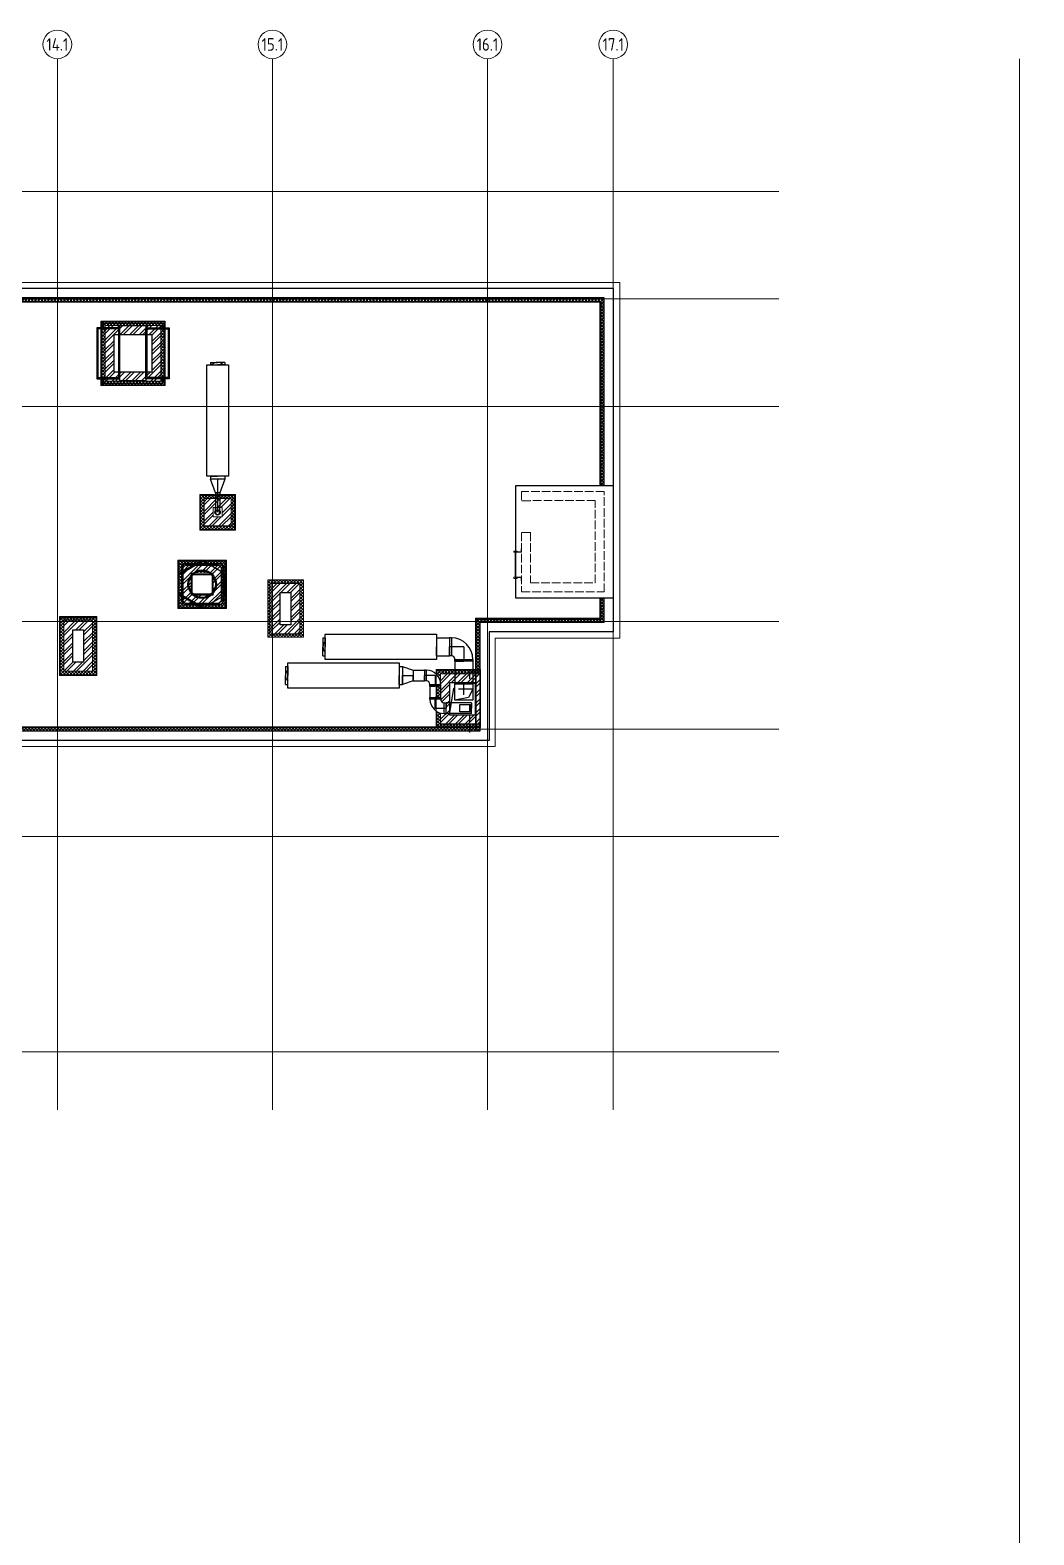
# Model space of a CAD drawing. Header units: millimetres. Extents: x -222892 to 671268, y 0 to 135099.
# Drawn here: x 505303 to 533308, y 93121 to 135099 of the extents above; entities that cross this region are included whole.
import ezdxf
from ezdxf.enums import TextEntityAlignment as Align

# ---------------------------------------------------------------- set-up
doc = ezdxf.new("R2010")
doc.units = ezdxf.units.MM
for name, pattern in [('ACAD_ISO02W100', [15, 12, -3]), ('CENTER2', [28.575, 19.05, -3.175, 3.175, -3.175]), ('HIDDEN', [6, 4, -2]), ('осевая', [2, 1.25, -0.25, 0.25, -0.25])]:
    doc.linetypes.add(name, pattern=pattern)
for name, color, linetype in [('Aks_скрытые_линии', 7, 'HIDDEN'), ('Aks_Схема', 3, 'Continuous'), ('АР_Парапет', 142, 'Continuous'), ('М_0_ВД1', 1, 'Continuous'), ('М_0_ПД2', 181, 'Continuous'), ('М_3_транзиты 7эт', 112, 'Continuous'), ('перекр 0.3', 181, 'Continuous'), ('ПРОЕМЫ ОВ', 173, 'Continuous')]:
    doc.layers.add(name, color=color, linetype=linetype)
for name, color, linetype, lineweight in [('АР_Навесной фасад', 190, 'Continuous', 5), ('АР_Перегородки кирпич', 244, 'Continuous', 5), ('АР_Перегородки_кирпич_Штрих', 244, 'Continuous', 5), ('АР_Утеплитель', 154, 'Continuous', 5), ('АР_Штрих утеплитель', 24, 'Continuous', 5), ('КР_Оси', 7, 'Continuous', 5), ('М_0_В35', 142, 'Continuous', 25), ('пунктир', 251, 'Continuous', 5), ('Специальное оборудование', 7, 'Continuous', 5)]:
    doc.layers.add(name, color=color, linetype=linetype, lineweight=lineweight)
doc.styles.add('ISOCPEUR', font='isocpeur.ttf', dxfattribs={"width": 0.85})

# ---------------------------------------------------------------- blocks, each defined once
blk = doc.blocks.new('Aks_es_drop_rect_500_300_100_50_50_wipe')
at = {"color": 0, "linetype": 'ByBlock', "lineweight": -2}
blk.add_wipeout([(-2.5, 1.5), (2.5, 1.5), (2.5, -3), (-2.5, -3)], dxfattribs=at)
blk = doc.blocks.new('Aks_es_drop_rect_500_300_100_50_50')
at = {"color": 0, "linetype": 'ByBlock', "lineweight": -2}
blk.add_blockref('Aks_es_drop_rect_500_300_100_50_50_wipe', (0, 0), dxfattribs=at)
for p, q in [((-2.5, 1.5), (2.5, 1.5)), ((-2.5, -3), (-2.5, 1.5)), ((2.5, 1.5), (2.5, -3)), ((2.5, -3), (-2.5, -3))]:
    blk.add_line(p, q, dxfattribs=at)
at = {"layer": 'Aks_скрытые_линии'}
for p, q in [((-2.5, -1.5), (-1.25, 0.75)), ((-1.25, 0.75), (2.5, 1.5)), ((-2.5, -1.5), (2.5, -1.5))]:
    blk.add_line(p, q, dxfattribs=at)
at = {"layer": 'Aks_Схема'}
blk.add_line((0, 0), (0, -3), dxfattribs=at)
blk = doc.blocks.new('Aks_es_rect_300_90_100_50_50_wipe')
at = {"color": 0, "linetype": 'ByBlock', "lineweight": -2}
blk.add_wipeout([(1.5, -2.5), (1.5, -3), (-1.5, -3), (-1.5, -2.5), (-1.49, -2.19), (-1.45, -1.87), (-1.39, -1.57), (-1.3, -1.26), (-1.2, -0.97), (-1.06, -0.68), (-0.91, -0.41), (-0.74, -0.15), (-0.54, 0.1), (-0.33, 0.33), (-0.1, 0.54), (0.15, 0.74), (0.41, 0.91), (0.68, 1.06), (0.97, 1.2), (1.26, 1.3), (1.57, 1.39), (1.87, 1.45), (2.19, 1.49), (2.5, 1.5), (3, 1.5), (3, -1.5), (2.5, -1.5), (2.42, -1.5), (2.34, -1.51), (2.27, -1.53), (2.19, -1.55), (2.12, -1.58), (2.05, -1.61), (1.98, -1.65), (1.91, -1.69), (1.85, -1.74), (1.79, -1.79), (1.74, -1.85), (1.69, -1.91), (1.65, -1.98), (1.61, -2.05), (1.58, -2.12), (1.55, -2.19), (1.53, -2.27), (1.51, -2.34), (1.5, -2.42)], dxfattribs=at)
blk = doc.blocks.new('Aks_es_rect_300_90_100_50_50')
at = {"color": 0, "linetype": 'ByBlock', "lineweight": -2}
blk.add_blockref('Aks_es_rect_300_90_100_50_50_wipe', (0, 0), dxfattribs=at)
for p, q in [((2.5, -1.5), (2.5, 1.5)), ((2.5, 1.5), (3, 1.5)), ((3, 1.5), (3, -1.5)), ((-1.5, -2.5), (1.5, -2.5)), ((-1.5, -2.5), (-1.5, -3)), ((-1.5, -3), (1.5, -3)), ((1.5, -2.5), (1.5, -3)), ((3, -1.5), (2.5, -1.5))]:
    blk.add_line(p, q, dxfattribs=at)
for radius in [4, 1]:
    blk.add_arc((2.5, -2.5), radius, 90, 180, dxfattribs=at)
at = {"layer": 'Aks_Схема'}
for q in [(3, 0), (0, -3)]:
    blk.add_line((0, 0), q, dxfattribs=at)
blk = doc.blocks.new('ВВПС300_200')
at = {"linetype": 'ByBlock'}
for p, q in [((-1.5, 1), (1.5, 1)), ((-1.5, -1), (-1.5, 1)), ((1.5, 1), (1.5, -1)), ((1.5, -1), (-1.5, -1))]:
    blk.add_line(p, q, dxfattribs=at)
blk = doc.blocks.new('*U4608')
at = {"linetype": 'ByBlock'}
for p, q in [((-15.55, -3.05), (-15.55, 3.05)), ((-15.55, 3.05), (15.55, 3.05)), ((15.55, 3.05), (15.55, -3.05)), ((15.55, -3.05), (-15.55, -3.05))]:
    blk.add_line(p, q, dxfattribs=at)
blk = doc.blocks.new('Aks_rs_mixed_400x200_to_125_375_wipe')
at = {"color": 0, "linetype": 'ByBlock', "lineweight": -2}
blk.add_wipeout([(-2, 0), (2, 0), (0.625, 3.75), (-0.625, 3.75)], dxfattribs=at)
blk = doc.blocks.new('Aks_rs_mixed_400x200_to_125_375')
at = {"color": 0, "linetype": 'ByBlock', "lineweight": -2}
blk.add_blockref('Aks_rs_mixed_400x200_to_125_375_wipe', (0, 0), dxfattribs=at)
for p, q in [((-2, 0), (-0.625, 3.75)), ((-2, 0), (2, 0)), ((-0.625, 3.75), (0.625, 3.75)), ((0.625, 3.75), (2, 0))]:
    blk.add_line(p, q, dxfattribs=at)
at = {"layer": 'Aks_Схема'}
blk.add_line((0, 0), (0, 3.75), dxfattribs=at)
blk = doc.blocks.new('Aks_es_drop_rnd_125_125_wipe')
at = {"color": 0, "linetype": 'ByBlock', "lineweight": -2}
blk.add_wipeout([(-0.62, 0), (-0.62, 0.07), (-0.61, 0.13), (-0.59, 0.19), (-0.57, 0.25), (-0.54, 0.31), (-0.51, 0.37), (-0.46, 0.42), (-0.42, 0.46), (-0.37, 0.51), (-0.31, 0.54), (-0.25, 0.57), (-0.19, 0.59), (-0.13, 0.61), (-0.07, 0.62), (0, 0.62), (0.07, 0.62), (0.13, 0.61), (0.19, 0.59), (0.25, 0.57), (0.31, 0.54), (0.37, 0.51), (0.42, 0.46), (0.46, 0.42), (0.51, 0.37), (0.54, 0.31), (0.57, 0.25), (0.59, 0.19), (0.61, 0.13), (0.62, 0.07), (0.62, 0), (0.62, -1.25), (-0.62, -1.25)], dxfattribs=at)
blk = doc.blocks.new('Aks_es_drop_rnd_125_125')
at = {"color": 0, "linetype": 'ByBlock', "lineweight": -2}
blk.add_arc((0, 0), 0.625, 0, 180, dxfattribs=at)
blk.add_blockref('Aks_es_drop_rnd_125_125_wipe', (0, 0), dxfattribs=at)
for p, q in [((-0.62, 0), (-0.62, -1.25)), ((0.62, 0), (0.62, -1.25)), ((-0.62, -1.25), (0.62, -1.25))]:
    blk.add_line(p, q, dxfattribs=at)
at = {"color": 200, "linetype": 'CENTER2', "lineweight": -2}
blk.add_line((0, 0), (0, -1.25), dxfattribs=at)
at = {"color": 0, "linetype": 'ByBlock', "lineweight": -2}
blk.add_arc((0, 0), 0.625, 0, 180, dxfattribs=at)
at = {"layer": 'Aks_скрытые_линии'}
for centre, radius, start, end in [((0, 0), 0.625, 180, 0), ((0.11, 0.11), 0.644, 149.0362, 300.9638)]:
    blk.add_arc(centre, radius, start, end, dxfattribs=at)
at = {"layer": 'Aks_Схема'}
blk.add_line((0, 0), (0, -1.25), dxfattribs=at)
blk = doc.blocks.new('*U4720')
at = {"linetype": 'ByBlock'}
for p, q in [((-15.55, -3.55), (-15.55, 3.55)), ((-15.55, 3.55), (15.55, 3.55)), ((15.55, 3.55), (15.55, -3.55)), ((15.55, -3.55), (-15.55, -3.55))]:
    blk.add_line(p, q, dxfattribs=at)
blk = doc.blocks.new('Aks_rs_rect_500x300_to_300x200_300_wipe')
at = {"color": 0, "linetype": 'ByBlock', "lineweight": -2}
blk.add_wipeout([(-2.5, 0), (2.5, 0), (1.5, 3), (-1.5, 3)], dxfattribs=at)
blk = doc.blocks.new('Aks_rs_rect_500x300_to_300x200_300')
at = {"color": 0, "linetype": 'ByBlock', "lineweight": -2}
blk.add_blockref('Aks_rs_rect_500x300_to_300x200_300_wipe', (0, 0), dxfattribs=at)
for p, q in [((-2.5, 0), (-1.5, 3)), ((-2.5, 0), (2.5, 0)), ((-1.5, 3), (1.5, 3)), ((1.5, 3), (2.5, 0))]:
    blk.add_line(p, q, dxfattribs=at)
at = {"layer": 'Aks_Схема'}
blk.add_line((0, 0), (0, 3), dxfattribs=at)
blk = doc.blocks.new('Aks_es_rect_500_90_100_50_50_wipe')
at = {"color": 0, "linetype": 'ByBlock', "lineweight": -2}
blk.add_wipeout([(2.5, -3.5), (2.5, -4), (-2.5, -4), (-2.5, -3.5), (-2.48, -3.03), (-2.43, -2.56), (-2.33, -2.1), (-2.21, -1.65), (-2.04, -1.2), (-1.85, -0.78), (-1.62, -0.37), (-1.35, 0.03), (-1.06, 0.4), (-0.74, 0.74), (-0.4, 1.06), (-0.03, 1.35), (0.37, 1.62), (0.78, 1.85), (1.2, 2.04), (1.65, 2.21), (2.1, 2.33), (2.56, 2.43), (3.03, 2.48), (3.5, 2.5), (4, 2.5), (4, -2.5), (3.5, -2.5), (3.42, -2.5), (3.34, -2.51), (3.27, -2.53), (3.19, -2.55), (3.12, -2.58), (3.05, -2.61), (2.98, -2.65), (2.91, -2.69), (2.85, -2.74), (2.79, -2.79), (2.74, -2.85), (2.69, -2.91), (2.65, -2.98), (2.61, -3.05), (2.58, -3.12), (2.55, -3.19), (2.53, -3.27), (2.51, -3.34), (2.5, -3.42)], dxfattribs=at)
blk = doc.blocks.new('Aks_es_rect_500_90_100_50_50')
at = {"color": 0, "linetype": 'ByBlock', "lineweight": -2}
blk.add_blockref('Aks_es_rect_500_90_100_50_50_wipe', (0, 0), dxfattribs=at)
for p, q in [((3.5, -2.5), (3.5, 2.5)), ((3.5, 2.5), (4, 2.5)), ((4, 2.5), (4, -2.5)), ((-2.5, -3.5), (2.5, -3.5)), ((-2.5, -3.5), (-2.5, -4)), ((-2.5, -4), (2.5, -4)), ((2.5, -3.5), (2.5, -4)), ((4, -2.5), (3.5, -2.5))]:
    blk.add_line(p, q, dxfattribs=at)
for radius in [6, 1]:
    blk.add_arc((3.5, -3.5), radius, 90, 180, dxfattribs=at)
at = {"layer": 'Aks_Схема'}
for q in [(4, 0), (0, -4)]:
    blk.add_line((0, 0), q, dxfattribs=at)
blk = doc.blocks.new('A$C64099ede')
at = {"layer": 'М_0_ПД2', "color": 251}
for points in [[(-455, 0), (-192, 455)], [(-455, 0), (-192, 455)], [(-438, -10), (-175, 445)], [(-192, 455), (192, 455)], [(-192, 455), (192, 455)], [(-175, 445), (-192, 455)], [(175, 445), (192, 455)], [(438, -10), (175, 445)], [(455, 0), (192, 455)], [(-455, 0), (-192, -455)], [(-455, 0), (-438, -10)], [(455, 0), (192, -455)], [(455, 0), (438, -10)], [(192, -435), (-192, -435)], [(192, -455), (-192, -455)], [(192, -455), (-192, -455)]]:
    blk.add_lwpolyline(points, dxfattribs=at)
blk.add_circle((0, 0), 270, dxfattribs=at)
at = {"layer": 'М_0_ПД2', "color": 7}
blk.add_circle((0, 0), 250, dxfattribs=at)
blk = doc.blocks.new('A$C744eaef8')
at = {"layer": 'М_0_ПД2', "color": 7}
for points in [[(390, -477), (-390, -477), (-463, -405), (-463, 376), (-390, 448), (390, 448), (463, 376), (463, -405)], [(375, -427), (-375, -427), (-427, -375), (-427, 375), (-375, 427), (375, 427), (427, 375), (427, -375)]]:
    blk.add_lwpolyline(points, close=True, dxfattribs=at)
at = {"layer": 'М_0_ПД2', "xscale": 1.175824175868132, "yscale": 1.175824175868132, "zscale": 1.175824175868132}
blk.add_blockref('A$C64099ede', (0, 0), dxfattribs=at)
blk = doc.blocks.new('A$C608f0813')
at = {"layer": 'М_0_ВД1'}
for points in [[(-817, -575), (-294, -575), (-294, 575), (-817, 575)], [(-294, 625), (294, 625), (294, -625), (-294, -625)], [(818, -575), (294, -575), (294, 575), (818, 575)]]:
    blk.add_lwpolyline(points, close=True, dxfattribs=at)
at = {"layer": 'М_0_ВД1', "color": 251}
for points in [[(-792, -550), (-319, -550), (-319, 550), (-792, 550)], [(793, -550), (319, -550), (319, 550), (793, 550)]]:
    blk.add_lwpolyline(points, close=True, dxfattribs=at)
at = {"layer": 'М_0_ВД1', "color": 7}
for points in [[(677, 575), (677, 677), (-678, 677), (-678, 575)], [(-678, -575), (-678, -678), (677, -678), (677, -575)]]:
    blk.add_lwpolyline(points, dxfattribs=at)
blk = doc.blocks.new('LADDER_12760 - LADDER_12760-5164013-3_1 этаж')
at = {"layer": 'Специальное оборудование'}
for p, q in [((25, 95), (-50, 95)), ((-50, 95), (-50, 88)), ((-50, 88), (18, 88)), ((0, 0), (25, 0)), ((0, -76.2), (0, 0)), ((18, 88), (18, 0)), ((25, 0), (25, 95)), ((25, 0), (25, -76.2)), ((575, 95), (575, 0)), ((650, 95), (575, 95)), ((575, 0), (600, 0)), ((575, -76.2), (575, 0)), ((582, 0), (582, 88)), ((582, 88), (650, 88)), ((600, 0), (600, -76.2)), ((650, 88), (650, 95)), ((25, -76.2), (0, -76.2)), ((25, -25.4), (575, -25.4)), ((575, -45.4), (25, -45.4)), ((600, -76.2), (575, -76.2))]:
    blk.add_line(p, q, dxfattribs=at)
blk = doc.blocks.new('*U5867')
at = {"color": 0, "linetype": 'ByBlock', "lineweight": -2, "ltscale": 10}
blk.add_line((0, 0), (0, -80880), dxfattribs=at)
at = {"color": 0, "linetype": 'Continuous', "lineweight": -2}
blk.add_line((0, -80880), (0, -80980), dxfattribs=at)
blk.add_circle((0, -81380), 400, dxfattribs=at)
at = {"color": 0, "linetype": 'Continuous', "lineweight": -2, "style": 'ISOCPEUR', "width": 0.85}
blk.add_text('23', height=350, dxfattribs=at).set_placement((0, -81380), align=Align.MIDDLE_CENTER)
blk = doc.blocks.new('*U5875')
at = {"color": 0, "linetype": 'ByBlock', "lineweight": -2, "ltscale": 10}
blk.add_line((0, 0), (-71487, 0), dxfattribs=at)
blk = doc.blocks.new('*U5876')
at = {"color": 0, "linetype": 'ByBlock', "lineweight": -2, "ltscale": 10}
blk.add_line((0, 0), (-71487, 0), dxfattribs=at)
blk = doc.blocks.new('*U5877')
at = {"color": 0, "linetype": 'ByBlock', "lineweight": -2, "ltscale": 10}
blk.add_line((0, 0), (-71487, 0), dxfattribs=at)
blk = doc.blocks.new('*U5878')
at = {"color": 0, "linetype": 'ByBlock', "lineweight": -2, "ltscale": 10}
blk.add_line((0, 0), (-71487, 0), dxfattribs=at)
blk = doc.blocks.new('*U5879')
at = {"color": 0, "linetype": 'ByBlock', "lineweight": -2, "ltscale": 10}
blk.add_line((0, 0), (-71487, 0), dxfattribs=at)
blk = doc.blocks.new('*U5880')
at = {"color": 0, "linetype": 'ByBlock', "lineweight": -2, "ltscale": 10}
blk.add_line((0, 0), (-71487, 0), dxfattribs=at)
blk = doc.blocks.new('*U5881')
at = {"color": 0, "linetype": 'ByBlock', "lineweight": -2, "ltscale": 10}
blk.add_line((0, 0), (-71487, 0), dxfattribs=at)
blk = doc.blocks.new('*U5896')
at = {"color": 0, "linetype": 'Continuous', "lineweight": -2}
blk.add_line((0, 0), (0, 500), dxfattribs=at)
at = {"color": 0, "linetype": 'ByBlock', "lineweight": -2, "ltscale": 10}
blk.add_line((0, 0), (0, -28823), dxfattribs=at)
at = {"color": 0, "linetype": 'Continuous', "lineweight": -2}
blk.add_circle((0, 900), 400, dxfattribs=at)
at = {"color": 0, "linetype": 'Continuous', "lineweight": -2, "style": 'ISOCPEUR', "width": 0.85}
blk.add_text('14.1', height=350, dxfattribs=at).set_placement((0, 900), align=Align.MIDDLE_CENTER)
blk = doc.blocks.new('*U5897')
at = {"color": 0, "linetype": 'Continuous', "lineweight": -2}
blk.add_line((0, 0), (0, 500), dxfattribs=at)
at = {"color": 0, "linetype": 'ByBlock', "lineweight": -2, "ltscale": 10}
blk.add_line((0, 0), (0, -28823), dxfattribs=at)
at = {"color": 0, "linetype": 'Continuous', "lineweight": -2}
blk.add_circle((0, 900), 400, dxfattribs=at)
at = {"color": 0, "linetype": 'Continuous', "lineweight": -2, "style": 'ISOCPEUR', "width": 0.85}
blk.add_text('15.1', height=350, dxfattribs=at).set_placement((0, 900), align=Align.MIDDLE_CENTER)
blk = doc.blocks.new('*U5898')
at = {"color": 0, "linetype": 'Continuous', "lineweight": -2}
blk.add_line((0, 0), (0, 500), dxfattribs=at)
at = {"color": 0, "linetype": 'ByBlock', "lineweight": -2, "ltscale": 10}
blk.add_line((0, 0), (0, -28823), dxfattribs=at)
at = {"color": 0, "linetype": 'Continuous', "lineweight": -2}
blk.add_circle((0, 900), 400, dxfattribs=at)
at = {"color": 0, "linetype": 'Continuous', "lineweight": -2, "style": 'ISOCPEUR', "width": 0.85}
blk.add_text('16.1', height=350, dxfattribs=at).set_placement((0, 900), align=Align.MIDDLE_CENTER)
blk = doc.blocks.new('*U5899')
at = {"color": 0, "linetype": 'Continuous', "lineweight": -2}
blk.add_line((0, 0), (0, 500), dxfattribs=at)
at = {"color": 0, "linetype": 'ByBlock', "lineweight": -2, "ltscale": 10}
blk.add_line((0, 0), (0, -28823), dxfattribs=at)
at = {"color": 0, "linetype": 'Continuous', "lineweight": -2}
blk.add_circle((0, 900), 400, dxfattribs=at)
at = {"color": 0, "linetype": 'Continuous', "lineweight": -2, "style": 'ISOCPEUR', "width": 0.85}
blk.add_text('17.1', height=350, dxfattribs=at).set_placement((0, 900), align=Align.MIDDLE_CENTER)
blk = doc.blocks.new('A$C4c190d01')
at = {"layer": 'КР_Оси', "linetype": 'осевая'}
for name, p in [('*U5896', (41569.9, 78593.6)), ('*U5897', (47569.9, 78593.6)), ('*U5898', (53569.9, 78593.6)), ('*U5899', (57079.9, 78593.6)), ('*U5867', (68415, 79093.6)), ('*U5881', (61698.3, 75395)), ('*U5880', (61698.3, 72395)), ('*U5879', (61698.3, 69395)), ('*U5878', (61698.3, 63395)), ('*U5877', (61698.3, 60395)), ('*U5876', (61698.3, 57395)), ('*U5875', (61698.3, 51395))]:
    blk.add_blockref(name, p, dxfattribs=at)

msp = doc.modelspace()

# ---------------------------------------------------------------- hatches: boundary and pattern name
at = {"layer": 'АР_Перегородки_кирпич_Штрих', "ltscale": 500}
h = msp.add_hatch(dxfattribs=at)
h.set_pattern_fill('ANSI32', color=256, scale=20)
h.paths.add_polyline_path([(508947.8, 125307.3), (507396.8, 125307.3), (507396.8, 126858.3), (508947.8, 126858.3)])
h.paths.add_polyline_path([(508697.8, 125557.3), (507646.8, 125557.3), (507646.8, 126608.3), (508697.8, 126608.3)], flags=16)
h = msp.add_hatch(dxfattribs=at)
h.set_pattern_fill('ANSI32', color=256, scale=20)
h.paths.add_polyline_path([(510909, 121272.2), (510159, 121272.2), (510159, 122028.5), (510909, 122028.5)])
h.paths.add_polyline_path([(510659, 121522.2), (510409, 121522.2), (510409, 121778.5), (510659, 121778.5)], flags=16)
h = msp.add_hatch(dxfattribs=at)
h.set_pattern_fill('ANSI32', color=256, scale=20)
h.paths.add_polyline_path([(510657.8, 119084.7), (509545.7, 119084.7), (509545.7, 120196.8), (510657.8, 120196.8)])
h.paths.add_polyline_path([(510407.8, 119334.7), (509795.7, 119334.7), (509795.7, 119946.8), (510407.8, 119946.8)], flags=16)
h = msp.add_hatch(dxfattribs=at)
h.set_pattern_fill('ANSI32', color=256, scale=20)
h.paths.add_polyline_path([(512581.5, 118510.7), (512281.5, 118510.7), (512281.5, 119410.7), (512581.5, 119410.7)], flags=16)
h.paths.add_polyline_path([(512831.5, 118260.7), (512031.5, 118260.7), (512031.5, 119660.7), (512831.5, 119660.7)])
h = msp.add_hatch(dxfattribs=at)
h.set_pattern_fill('ANSI32', color=256, scale=20)
h.paths.add_polyline_path([(506795.2, 117466.9), (506495.2, 117466.9), (506495.2, 118366.9), (506795.2, 118366.9)], flags=16)
h.paths.add_polyline_path([(507045.2, 117216.9), (506245.2, 117216.9), (506245.2, 118616.9), (507045.2, 118616.9)])
h = msp.add_hatch(dxfattribs=at)
h.set_pattern_fill('ANSI32', color=256, scale=20)
h.paths.add_polyline_path([(517731.5, 116890.7), (517001.5, 116890.7), (517001.5, 116000.7), (517731.5, 116000.7)], flags=16)
h.paths.add_polyline_path([(517851.5, 117140.7), (516751.5, 117140.7), (516751.5, 115750.7), (517851.5, 115750.7)])
at = {"layer": 'АР_Утеплитель', "ltscale": 500}
h = msp.add_hatch(dxfattribs=at)
h.set_pattern_fill('ANSI37', color=256, scale=20)
h.paths.add_polyline_path([(508947.8, 125307.3), (507396.8, 125307.3), (507396.8, 126858.3), (508947.8, 126858.3)], flags=16)
h.paths.add_polyline_path([(509047.8, 125207.3), (507296.8, 125207.3), (507296.8, 126958.3), (509047.8, 126958.3)])
h = msp.add_hatch(dxfattribs=at)
h.set_pattern_fill('ANSI37', color=256, scale=20)
h.paths.add_polyline_path([(510909, 121272.2), (510159, 121272.2), (510159, 122028.5), (510909, 122028.5)], flags=16)
h.paths.add_polyline_path([(511009, 121172.2), (510059, 121172.2), (510059, 122128.5), (511009, 122128.5)])
h = msp.add_hatch(dxfattribs=at)
h.set_pattern_fill('ANSI37', color=256, scale=20)
h.paths.add_polyline_path([(510757.8, 118984.7), (509445.7, 118984.7), (509445.7, 120296.8), (510757.8, 120296.8)])
h.paths.add_polyline_path([(510657.8, 119084.7), (509545.7, 119084.7), (509545.7, 120196.8), (510657.8, 120196.8)], flags=16)
h = msp.add_hatch(dxfattribs=at)
h.set_pattern_fill('ANSI37', color=256, scale=20)
h.paths.add_polyline_path([(512831.5, 118260.7), (512031.5, 118260.7), (512031.5, 119660.7), (512831.5, 119660.7)], flags=16)
h.paths.add_polyline_path([(512931.5, 118160.7), (511931.5, 118160.7), (511931.5, 119760.7), (512931.5, 119760.7)])
h = msp.add_hatch(dxfattribs=at)
h.set_pattern_fill('ANSI37', color=256, scale=20)
h.paths.add_polyline_path([(507045.2, 117216.9), (506245.2, 117216.9), (506245.2, 118616.9), (507045.2, 118616.9)], flags=16)
h.paths.add_polyline_path([(507145.2, 117116.9), (506145.2, 117116.9), (506145.2, 118716.9), (507145.2, 118716.9)])
h = msp.add_hatch(dxfattribs=at)
h.set_pattern_fill('ANSI37', color=256, scale=20)
h.paths.add_polyline_path([(517851.5, 117140.7), (516751.5, 117140.7), (516751.5, 115750.7), (517851.5, 115750.7)], flags=17)
h.paths.add_polyline_path([(517851.5, 117240.7), (516651.5, 117240.7), (516651.5, 115660.7), (517851.5, 115660.7)])
at = {"layer": 'АР_Штрих утеплитель', "ltscale": 500}
h = msp.add_hatch(dxfattribs=at)
h.set_pattern_fill('ANSI37', color=256, scale=20)
h.paths.add_polyline_path([(495982, 127630.7), (521221.5, 127630.7), (521221.5, 127530.7), (495982, 127530.7)])
h = msp.add_hatch(dxfattribs=at)
h.set_pattern_fill('ANSI37', color=256, scale=20)
h.paths.add_polyline_path([(521321.5, 122225.7), (521321.5, 122225.7), (521321.5, 119425.7), (521321.5, 119425.7), (521321.5, 119260.7), (521321.5, 119260.7), (521321.5, 127630.7), (521221.5, 127630.7), (521221.5, 122390.7), (521321.5, 122390.7)])
h = msp.add_hatch(dxfattribs=at)
h.set_pattern_fill('ANSI37', color=256, scale=20)
h.paths.add_polyline_path([(521321.5, 119260.7), (521221.5, 119260.7), (521221.5, 118670.7), (517751.5, 118670.7), (517751.5, 117240.7), (517851.5, 117240.7), (517851.5, 118570.7), (521321.5, 118570.7)])
h = msp.add_hatch(dxfattribs=at)
h.set_pattern_fill('ANSI37', color=256, scale=20)
edge = h.paths.add_edge_path()
edge.add_line((517851.5, 115600.7), (488411.2, 115600.7))
edge.add_line((488411.2, 115600.7), (488411.2, 114806.7))
edge.add_arc((479054.6, 115605.8), 9390.7, 338.72197, 355.11842, ccw=False)
edge.add_line((487805.1, 112198), (487533.3, 111569.2))
edge.add_line((487533.3, 111569.2), (487227.5, 110981.5))
edge.add_arc((479062.5, 115603.8), 9382.6, 315.87509, 330.48576, ccw=False)
edge.add_arc((479071, 115579.9), 9359.9, 288.64048, 315.94366, ccw=False)
edge.add_line((482062.7, 106711), (482048, 106600.7))
edge.add_arc((479071, 115579.9), 9459.8, 288.34264, 309.29993)
edge.add_arc((479071, 115579.9), 9459.9, 309.29993, 315.94294)
edge.add_arc((479062.5, 115603.8), 9482.6, 315.87509, 330.27244)
edge.add_line((487297.1, 110901.6), (487617.8, 111513.9))
edge.add_arc((479062.5, 115603.8), 9482.6, 334.44954, 338.74407)
edge.add_arc((479086.7, 115597.6), 9457.8, 338.7258, 355.1923)
edge.add_line((488511.2, 114804.9), (488511.2, 115540.7))
edge.add_line((488511.2, 115540.7), (517851.5, 115540.7))
edge.add_line((517851.5, 115540.7), (517851.5, 115600.7))
h.paths.add_polyline_path([(517851.5, 115640.7), (488411.2, 115640.7), (488411.2, 115600.7), (517851.5, 115600.7)])

# ---------------------------------------------------------------- linework, layer by layer
at = {"layer": 'АР_Навесной фасад', "ltscale": 100}
for p, q in [((521751.5, 128060.7), (495982.7, 128060.7)), ((521751.5, 118140.7), (521751.5, 128060.7)), ((521751.5, 118140.7), (518281.5, 118140.7)), ((518281.5, 118140.7), (518281.5, 115110.7)), ((518281.5, 115110.7), (488940.8, 115110.7))]:
    msp.add_line(p, q, dxfattribs=at)
at = {"layer": 'АР_Парапет', "ltscale": 500}
for p, q in [((521581.5, 127890.7), (495982, 127890.7)), ((521321.5, 127630.7), (495982, 127630.7)), ((521321.5, 122390.7), (521321.5, 127630.7)), ((521581.5, 118310.7), (521581.5, 127890.7)), ((521321.5, 122390.7), (521321.5, 122402.6)), ((521321.5, 118570.7), (521321.5, 119260.7)), ((521321.5, 118570.7), (517851.5, 118570.7)), ((517851.5, 118570.7), (517851.5, 115540.7)), ((521581.5, 118310.7), (518111.5, 118310.7)), ((518111.5, 118310.7), (518111.5, 115280.7)), ((517851.5, 115540.7), (488511.2, 115540.7)), ((518111.5, 115280.7), (488771.2, 115280.7))]:
    msp.add_line(p, q, dxfattribs=at)
msp.add_lwpolyline([(521581.5, 122390.7), (518846.5, 122390.7), (518846.5, 119260.7), (521581.5, 119260.7), (521581.5, 122390.7)], dxfattribs=at)
at = {"layer": 'АР_Перегородки кирпич', "linetype": 'Continuous', "ltscale": 100}
for points in [[(508947.8, 125307.3), (507396.8, 125307.3), (507396.8, 126858.3), (508947.8, 126858.3)], [(508697.8, 125557.3), (507646.8, 125557.3), (507646.8, 126608.3), (508697.8, 126608.3)], [(510909, 121272.2), (510159, 121272.2), (510159, 122028.5), (510909, 122028.5)], [(510659, 121522.2), (510409, 121522.2), (510409, 121778.5), (510659, 121778.5)], [(510657.8, 119084.7), (509545.7, 119084.7), (509545.7, 120196.8), (510657.8, 120196.8)], [(510407.8, 119334.7), (509795.7, 119334.7), (509795.7, 119946.8), (510407.8, 119946.8)], [(512831.5, 118260.7), (512031.5, 118260.7), (512031.5, 119660.7), (512831.5, 119660.7)], [(507045.2, 117216.9), (506245.2, 117216.9), (506245.2, 118616.9), (507045.2, 118616.9)], [(517851.5, 117140.7), (516751.5, 117140.7), (516751.5, 115750.7), (517851.5, 115750.7)]]:
    msp.add_lwpolyline(points, close=True, dxfattribs=at)
at = {"layer": 'АР_Перегородки кирпич', "ltscale": 500}
msp.add_lwpolyline([(510659, 121522.2), (510409, 121522.2), (510409, 121778.5), (510659, 121778.5)], close=True, dxfattribs=at)
at = {"layer": 'АР_Утеплитель', "ltscale": 500}
for points in [[(509067.8, 125187.3), (507276.8, 125187.3), (507276.8, 126978.3), (509067.8, 126978.3)], [(509047.8, 125207.3), (507296.8, 125207.3), (507296.8, 126958.3), (509047.8, 126958.3)], [(509047.8, 125207.3), (507296.8, 125207.3), (507296.8, 126958.3), (509047.8, 126958.3)], [(511029, 121152.2), (510039, 121152.2), (510039, 122148.5), (511029, 122148.5)], [(511009, 121172.2), (510059, 121172.2), (510059, 122128.5), (511009, 122128.5)], [(510777.8, 118964.7), (509425.7, 118964.7), (509425.7, 120316.8), (510777.8, 120316.8)], [(510757.8, 118984.7), (509445.7, 118984.7), (509445.7, 120296.8), (510757.8, 120296.8)], [(512931.5, 118160.7), (511931.5, 118160.7), (511931.5, 119760.7), (512931.5, 119760.7)], [(507165.2, 117096.9), (506125.2, 117096.9), (506125.2, 118736.9), (507165.2, 118736.9)], [(507145.2, 117116.9), (506145.2, 117116.9), (506145.2, 118716.9), (507145.2, 118716.9)], [(517851.5, 117240.7), (516651.5, 117240.7), (516651.5, 115660.7), (517851.5, 115660.7)]]:
    msp.add_lwpolyline(points, close=True, dxfattribs=at)
at = {"layer": 'АР_Штрих утеплитель', "ltscale": 500}
for p, q in [((521221.5, 127530.7), (495982, 127530.7)), ((521201.5, 127510.7), (495982, 127510.7)), ((521201.5, 122390.7), (521201.5, 127510.7)), ((521221.5, 122390.7), (521221.5, 127530.7)), ((521201.5, 122390.7), (521201.5, 122402.6)), ((521221.5, 122390.7), (521221.5, 122402.6)), ((521201.5, 118690.7), (521201.5, 119260.7)), ((521221.5, 118670.7), (521221.5, 119260.7)), ((521201.5, 118690.7), (517731.5, 118690.7)), ((517731.5, 118690.7), (517731.5, 115540.7)), ((521221.5, 118670.7), (517751.5, 118670.7)), ((517751.5, 118670.7), (517751.5, 115540.7)), ((517851.5, 115660.7), (488391.2, 115660.7)), ((517851.5, 115640.7), (488411.2, 115640.7))]:
    msp.add_line(p, q, dxfattribs=at)
at = {"layer": 'М_0_В35', "linetype": 'Continuous'}
for p, q in [((510334, 125828.9), (510534, 125828.9)), ((510334, 125828.9), (510334, 125764.5)), ((510334, 125764.5), (510534, 125764.5)), ((510734, 125828.9), (510534, 125828.9)), ((510734, 125764.5), (510534, 125764.5)), ((510734, 125828.9), (510734, 125764.5)), ((510334, 122654.5), (510534, 122654.5)), ((510334, 122654.5), (510334, 122570.2)), ((510734, 122654.5), (510534, 122654.5)), ((510734, 122654.5), (510734, 122570.2)), ((510334, 122570.2), (510534, 122570.2)), ((510471.5, 122195.2), (510534, 122195.2)), ((510471.5, 122195.2), (510471.5, 121772.2)), ((510734, 122570.2), (510534, 122570.2)), ((510596.5, 122195.2), (510534, 122195.2)), ((510596.5, 122195.2), (510596.5, 121772.2)), ((510471.5, 121772.2), (510534, 121772.2)), ((510596.5, 121772.2), (510534, 121772.2)), ((513470.7, 118144.3), (513470.7, 117894.3)), ((513470.7, 118144.3), (513535.1, 118144.3)), ((513535.1, 118144.3), (513535.1, 117894.3)), ((516645.1, 118144.3), (516645.1, 117894.3)), ((516645.1, 118144.3), (517006.5, 118144.3)), ((517006.5, 118144.3), (517006.5, 117894.3)), ((513470.7, 117644.3), (513470.7, 117894.3)), ((513470.7, 117644.3), (513535.1, 117644.3)), ((513535.1, 117644.3), (513535.1, 117894.3)), ((516645.1, 117644.3), (516645.1, 117894.3)), ((516645.1, 117644.3), (517006.5, 117644.3)), ((517006.5, 117644.3), (517006.5, 117894.3)), ((512428.5, 117344.3), (512428.5, 117094.3)), ((512428.5, 117344.3), (512492.9, 117344.3)), ((512492.9, 117344.3), (512492.9, 117094.3)), ((515602.9, 117344.3), (515602.9, 117094.3)), ((515602.9, 117344.3), (515688, 117344.3)), ((515688, 117344.3), (515688, 117094.3)), ((516306.5, 117244.3), (516306.5, 117094.3)), ((517156.5, 117494.3), (517406.5, 117494.3)), ((517656.5, 117494.3), (517406.5, 117494.3)), ((512428.5, 116844.3), (512428.5, 117094.3)), ((512428.5, 116844.3), (512492.9, 116844.3)), ((512492.9, 116844.3), (512492.9, 117094.3)), ((515602.9, 116844.3), (515602.9, 117094.3)), ((515602.9, 116844.3), (515688, 116844.3)), ((515688, 116844.3), (515688, 117094.3)), ((516306.5, 116944.3), (516306.5, 117094.3)), ((516456.5, 116794.3), (516606.5, 116794.3)), ((516756.5, 116794.3), (516606.5, 116794.3)), ((516906.5, 116335.2), (516906.5, 116185.2)), ((516906.5, 116035.2), (516906.5, 116185.2)), ((517613.3, 116035.2), (516906.5, 116035.2)), ((517613.3, 116035.2), (517613.3, 116185.2))]:
    msp.add_line(p, q, dxfattribs=at)
at = {"layer": 'М_0_В35', "color": 200, "linetype": 'CENTER2'}
msp.add_line((510534, 122195.2), (510534, 121772.2), dxfattribs=at)
at = {"layer": 'М_0_В35'}
for centre, start, end in [((510534, 125604.1), 45.53454, 134.46546), ((513695.6, 117894.3), 135.53454, 224.46546), ((512653.3, 117094.3), 135.53454, 224.46546)]:
    msp.add_arc(centre, 224.8, start, end, dxfattribs=at)
at = {"layer": 'перекр 0.3', "linetype": 'HIDDEN', "ltscale": 50}
msp.add_line((517561.7, 117199.3), (517561.7, 115500.7), dxfattribs=at)
at = {"layer": 'ПРОЕМЫ ОВ', "ltscale": 500}
for points in [[(508697.8, 125557.3), (507646.8, 125557.3), (507646.8, 126608.3), (508697.8, 126608.3)], [(510378, 119365.7), (509828, 119365.7), (509828, 119915.7), (510378, 119915.7)], [(512581.5, 118510.7), (512281.5, 118510.7), (512281.5, 119410.7), (512581.5, 119410.7)], [(506795.2, 117466.9), (506495.2, 117466.9), (506495.2, 118366.9), (506795.2, 118366.9)], [(517731.5, 116890.7), (517001.5, 116890.7), (517001.5, 116000.7), (517731.5, 116000.7)]]:
    msp.add_lwpolyline(points, close=True, dxfattribs=at)
msp.add_lwpolyline([(517001.5, 116000.7), (517119.8, 116746), (517731.5, 116890.7)], dxfattribs=at)
msp.add_circle((510534, 121647.2), 75, dxfattribs=at)
at = {"layer": 'пунктир', "linetype": 'ACAD_ISO02W100', "ltscale": 20}
for p, q in [((519261.5, 121965.7), (519011.5, 121965.7)), ((519261.5, 121085.7), (519011.5, 121085.7))]:
    msp.add_line(p, q, dxfattribs=at)
for points in [[(519011.5, 121085.7), (519011.5, 119425.7), (521321.5, 119425.7), (521321.5, 122225.7)], [(521321.5, 122225.7), (519011.5, 122225.7), (519011.5, 121965.7)], [(519261.5, 121085.7), (519261.5, 119675.7), (521071.5, 119675.7), (521071.5, 121975.7), (519261.5, 121975.7), (519261.5, 121965.7)]]:
    msp.add_lwpolyline(points, dxfattribs=at)

# ---------------------------------------------------------------- block references
at = {"layer": 'М_0_В35', "linetype": 'ByBlock', "xscale": 100, "yscale": 100, "zscale": 100}
for name, p, rotation in [('*U4608', (510534, 124209.5), 89.99999999999596), ('*U4720', (515090.1, 117894.3), 179.999999999996), ('*U4720', (514047.9, 117094.3), 179.999999999996)]:
    msp.add_blockref(name, p, dxfattribs=dict(at, rotation=rotation))
at = {"layer": 'М_0_ВД1', "xscale": 1.234188990825688, "yscale": 1.234188990825688, "zscale": 1.234188990825688}
msp.add_blockref('A$C608f0813', (508172.3, 126082.8), dxfattribs=at)
at = {"layer": 'М_3_транзиты 7эт', "linetype": 'ByBlock', "xscale": 1.25159157, "yscale": 1.25159157, "zscale": 1.25159157, "rotation": 90}
msp.add_blockref('A$C744eaef8', (510103, 119640.7), dxfattribs=at)
at = {"layer": 'Специальное оборудование', "xscale": -1.2705, "yscale": 1.2705, "zscale": 1.2705, "rotation": 270}
msp.add_blockref('LADDER_12760 - LADDER_12760-5164013-3_1 этаж', (518890.9, 119805.7), dxfattribs=at)

# ---------------------------------------------------------------- next in the draw order: block references
at = {"layer": 'М_0_В35', "linetype": 'Continuous', "xscale": 100, "yscale": 100, "zscale": 100}
for name, p, rotation in [('Aks_rs_mixed_400x200_to_125_375', (510534, 122570.2), 179.9999999999972), ('Aks_es_drop_rnd_125_125', (510534, 121647.2), 179.9999999999978), ('Aks_rs_rect_500x300_to_300x200_300', (515688, 117094.3), 269.9999999999959), ('Aks_es_drop_rect_500_300_100_50_50', (517406.5, 116560.2), 179.9999999999962)]:
    msp.add_blockref(name, p, dxfattribs=dict(at, rotation=rotation))

# ---------------------------------------------------------------- next in the draw order: linework, layer by layer
at = {"layer": 'М_0_В35', "linetype": 'Continuous'}
for p, q in [((515988, 117244.3), (515988, 117094.3)), ((515988, 117244.3), (516306.5, 117244.3)), ((517156.5, 117494.3), (517156.5, 116860.2)), ((517656.5, 117494.3), (517656.5, 116860.2)), ((515988, 116944.3), (515988, 117094.3)), ((515988, 116944.3), (516306.5, 116944.3)), ((517156.5, 116860.2), (517406.5, 116860.2)), ((517656.5, 116860.2), (517406.5, 116860.2)), ((517613.3, 116335.2), (516906.5, 116335.2)), ((517613.3, 116335.2), (517613.3, 116185.2))]:
    msp.add_line(p, q, dxfattribs=at)

# ---------------------------------------------------------------- next in the draw order: block references
at = {"layer": 'М_0_В35', "linetype": 'HIDDEN', "xscale": 100, "yscale": 100, "zscale": 100, "rotation": 180}
msp.add_blockref('ВВПС300_200', (517438.3, 116185.2), dxfattribs=at)

# ---------------------------------------------------------------- next in the draw order: block references
at = {"layer": 'М_0_В35', "linetype": 'Continuous', "xscale": 100, "yscale": 100, "zscale": 100}
for name, p, rotation in [('Aks_es_rect_500_90_100_50_50', (517406.5, 117894.3), 270.0000000000002), ('Aks_es_rect_300_90_100_50_50', (516606.5, 116185.2), 90)]:
    msp.add_blockref(name, p, dxfattribs=dict(at, rotation=rotation))

# ---------------------------------------------------------------- next in the draw order: linework, layer by layer
at = {"layer": 'М_0_В35', "linetype": 'Continuous'}
for p, q in [((516456.5, 116794.3), (516456.5, 116485.2)), ((516756.5, 116794.3), (516756.5, 116485.2)), ((516456.5, 116485.2), (516606.5, 116485.2)), ((516756.5, 116485.2), (516606.5, 116485.2))]:
    msp.add_line(p, q, dxfattribs=at)

# ---------------------------------------------------------------- next in the draw order: block references
at = {"layer": 'М_0_В35', "linetype": 'Continuous', "xscale": 100, "yscale": 100, "zscale": 100, "rotation": 269.9999999999993}
msp.add_blockref('Aks_es_rect_300_90_100_50_50', (516606.5, 117094.3), dxfattribs=at)

# ---------------------------------------------------------------- next in the draw order: linework, layer by layer
at = {"layer": 'АР_Утеплитель', "ltscale": 500}
msp.add_lwpolyline([(517871.5, 117260.7), (516631.5, 117260.7), (516631.5, 115640.7), (517871.5, 115640.7)], close=True, dxfattribs=at)

# ---------------------------------------------------------------- next in the draw order: block references
at = {"layer": 'КР_Оси'}
msp.add_blockref('A$C4c190d01', (464492.8, 55205.7), dxfattribs=at)

doc.saveas('drawing.dxf')
